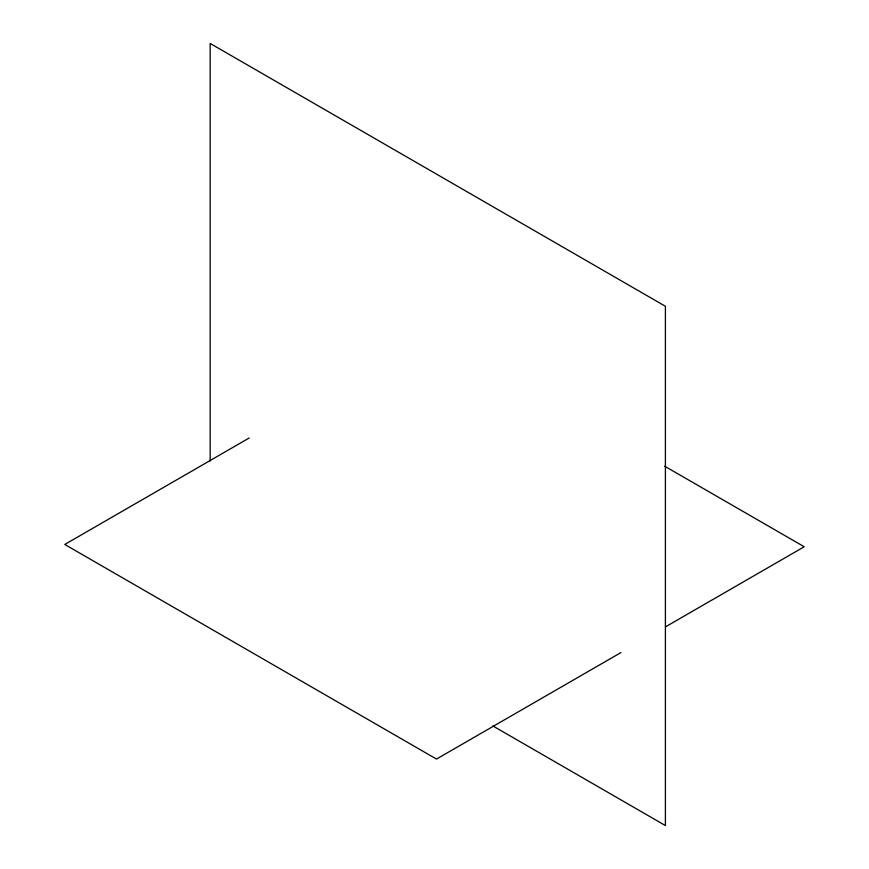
<?xml version="1.0" encoding="UTF-8"?>
<svg xmlns="http://www.w3.org/2000/svg" width="869" height="869" viewBox="0 0 869 869"><rect width="100%" height="100%" fill="white"/><g stroke="black" fill="none" stroke-linecap="round" stroke-linejoin="round"><path stroke-width="1.3" d="M249.229 437.965L64.773 544.461L436.488 759.071L620.944 652.576M665.589 626.799L804.227 546.753L664.687 466.197M492.929 725.973L665.404 825.55L665.404 306.279L210.179 43.45L210.179 461.037"/></g></svg>
